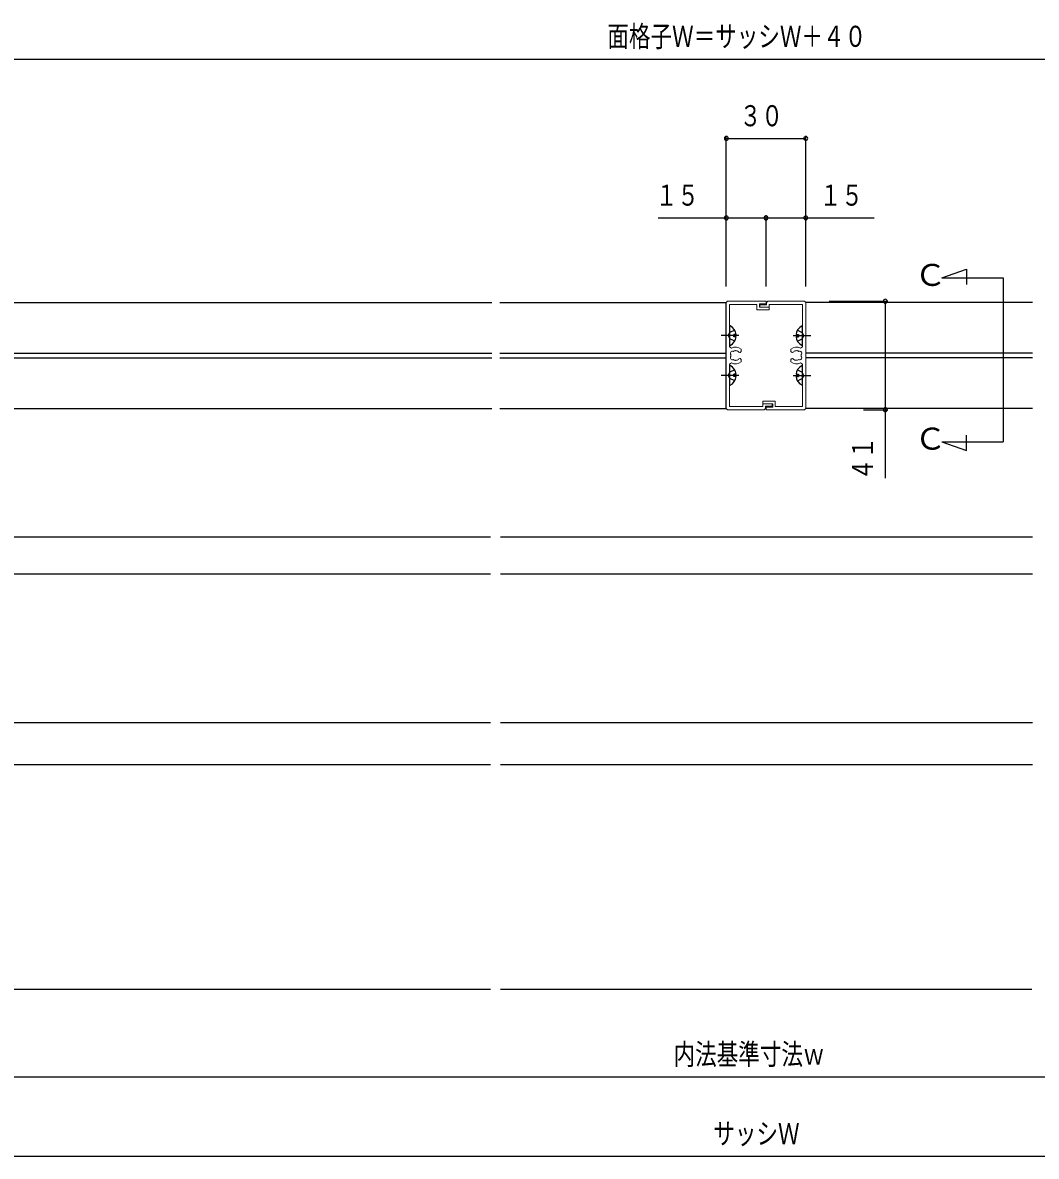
# Model space of a CAD drawing. Units: millimetres, scale not verified. Extents: x -693 to 693, y -1120 to 1122.
# Drawn here: x -280.7 to 102, y -598.4 to -170.2 of the extents above; entities that cross this region are included whole.
import ezdxf
from ezdxf.enums import TextEntityAlignment as Align

# ---------------------------------------------------------------- set-up
doc = ezdxf.new("R2010")
doc.units = ezdxf.units.MM
doc.header["$LTSCALE"] = 4
doc.layers.add('0-2_YKK_11', color=7, linetype='Continuous', lineweight=18)
for name, color, linetype in [('0-3_YKK_12', 2, 'Continuous'), ('0-4_YKK_13', 4, 'Continuous'), ('0-6_YKK_D', 6, 'Continuous'), ('0-8_YSS_K', 3, 'Continuous')]:
    doc.layers.add(name, color=color, linetype=linetype)
doc.styles.add('ＭＳ ゴシック', font='')
doc.styles.get('ＭＳ ゴシック').set_extended_font_data('MS Gothic')

msp = doc.modelspace()

# ---------------------------------------------------------------- linework, layer by layer
at = {"layer": '0-2_YKK_11'}
for p, q in [((-15, -275.898), (-14.5, -275.398)), ((-15, -315.898), (-15, -275.898)), ((-14.5, -275.398), (0, -275.398)), ((-3.5, -276.598), (-13.8, -276.598)), ((-13.8, -276.598), (-13.8, -292.666)), ((-3.5, -278.698), (-3.5, -276.598)), ((-2.5, -276.398), (-2.5, -277.698)), ((0, -276.398), (-2.5, -276.398)), ((-2.5, -277.698), (1.2, -277.698)), ((-2.3, -276.698), (0.2, -276.698)), ((-2.3, -277.698), (-2.3, -276.698)), ((1.2, -277.698), (-2.3, -277.698)), ((0, -275.398), (0, -276.398)), ((0.2, -275.898), (0.7, -275.398)), ((0.2, -276.698), (0.2, -275.898)), ((0.7, -275.398), (14.5, -275.398)), ((13.8, -276.598), (1.2, -276.598)), ((13.8, -292.666), (13.8, -276.598)), ((14.5, -275.398), (15, -275.898)), ((15, -275.898), (15, -315.898)), ((1.2, -278.698), (-3.5, -278.698)), ((-13.8, -292.666), (-13.057, -293.103)), ((-11.581, -294.056), (-11.696, -294.109)), ((-11.187, -294.126), (-11.581, -294.056)), ((-9.939, -294.748), (-10.223, -294.63)), ((-9.8, -294.748), (-9.939, -294.748)), ((-9.4, -294.348), (-9.8, -294.748)), ((-9.4, -293.484), (-9.4, -294.348)), ((9.4, -294.348), (9.4, -293.484)), ((9.8, -294.748), (9.4, -294.348)), ((9.939, -294.748), (9.8, -294.748)), ((10.223, -294.63), (9.939, -294.748)), ((11.581, -294.056), (11.187, -294.126)), ((11.696, -294.109), (11.581, -294.056)), ((13.057, -293.103), (13.8, -292.666)), ((-13.057, -298.694), (-13.8, -299.131)), ((-13.8, -299.131), (-13.8, -315.198)), ((-11.696, -297.688), (-11.581, -297.74)), ((-11.581, -297.74), (-11.187, -297.671)), ((-10.223, -297.167), (-9.939, -297.048)), ((-9.939, -297.048), (-9.8, -297.048)), ((-9.8, -297.048), (-9.4, -297.448)), ((-9.4, -297.448), (-9.4, -298.313)), ((9.4, -297.448), (9.8, -297.048)), ((9.4, -298.313), (9.4, -297.448)), ((9.8, -297.048), (9.939, -297.048)), ((9.939, -297.048), (10.223, -297.167)), ((10.704, -297.513), (10.794, -297.602)), ((10.794, -297.602), (11.187, -297.671)), ((13.8, -299.131), (13.057, -298.694)), ((13.8, -315.198), (13.8, -299.131)), ((-13.8, -315.198), (-1.2, -315.198)), ((-1.2, -313.098), (3.5, -313.098)), ((-1.2, -314.098), (-1.2, -313.098)), ((2.5, -314.098), (-1.2, -314.098)), ((-1.2, -314.098), (2.3, -314.098)), ((-1.2, -315.198), (-1.2, -314.098)), ((-0.2, -315.898), (-0.7, -316.398)), ((2.3, -315.098), (-0.2, -315.098)), ((-0.2, -315.098), (-0.2, -315.898)), ((0, -315.398), (2.5, -315.398)), ((0, -316.398), (0, -315.398)), ((14.5, -316.398), (0, -316.398)), ((2.3, -314.098), (2.3, -315.098)), ((2.5, -315.398), (2.5, -314.098)), ((3.5, -313.098), (3.5, -315.198)), ((3.5, -315.198), (13.8, -315.198)), ((15, -315.898), (14.5, -316.398))]:
    msp.add_line(p, q, dxfattribs=at)
for points in [[(1.2, -276.598), (1.2, -277.698), (1.2, -278.698)], [(-0.7, -316.398), (-14.5, -316.398), (-15, -315.898)]]:
    msp.add_lwpolyline(points, dxfattribs=at)
for centre, radius, start, end in [((-12.729, -295.038), 0.75, 65.95278, 224.04722), ((-11.5, -295.898), 3.2, 48.9855, 119.10991), ((-11.5, -295.898), 1.8, 96.2602, 120.85315), ((-11.5, -295.898), 1.8, 44.79283, 80), ((11.5, -295.898), 3.2, 60.89009, 131.0145), ((11.5, -295.898), 1.8, 100.00048, 135.20717), ((11.5, -295.898), 1.8, 59.14685, 83.7398), ((12.729, -295.038), 0.75, 315.95278, 114.04722), ((-12.729, -296.759), 0.75, 135.95278, 294.04722), ((-11.5, -295.898), 1.8, 169.14685, 190.85315), ((-11.5, -295.898), 3.2, 240.89009, 311.0145), ((-11.5, -295.898), 1.8, 239.14685, 263.7398), ((-11.5, -295.898), 1.8, 280, 315.20717), ((11.5, -295.898), 3.2, 228.9855, 299.10991), ((11.5, -295.898), 1.8, 224.79283, 243.7398), ((11.5, -295.898), 1.8, 260.00048, 300.85315), ((12.729, -296.759), 0.75, 245.95278, 44.04722), ((11.5, -295.898), 1.8, 349.14685, 10.85315)]:
    msp.add_arc(centre, radius, start, end, dxfattribs=at)
at = {"layer": '0-3_YKK_12'}
for p, q in [((-312.5, -275.898), (-103.5, -275.898)), ((-100.5, -275.898), (-15, -275.898)), ((-15, -315.898), (-15, -275.898)), ((100.6, -275.898), (15, -275.898)), ((-312.5, -294.998), (-103.5, -294.998)), ((-100.5, -294.998), (-15, -294.998)), ((100.6, -294.998), (15, -294.998)), ((-312.5, -296.798), (-103.5, -296.798)), ((-100.5, -296.798), (-15, -296.798)), ((100.6, -296.798), (15, -296.798)), ((-312.5, -315.898), (-103.5, -315.898)), ((-100.5, -315.898), (-15, -315.898)), ((100.6, -315.898), (15, -315.898)), ((-303.893, -364.398), (-104.049, -364.398)), ((-100.228, -364.398), (100.6, -364.398)), ((-302.5, -434.498), (-104.049, -434.498)), ((-100.228, -434.498), (100.6, -434.498)), ((-302.5, -450.398), (-104.049, -450.398)), ((-100.228, -450.398), (100.6, -450.398))]:
    msp.add_line(p, q, dxfattribs=at)
at = {"layer": '0-4_YKK_13'}
for p, q in [((-13.8, -284.803), (-13.8, -291.994)), ((-11.834, -286.348), (-13.649, -287.253)), ((11.834, -286.348), (13.649, -287.253)), ((13.8, -291.994), (13.8, -284.803)), ((-10.3, -288.398), (-16.973, -288.398)), ((-14.258, -288.398), (-13.649, -287.253)), ((-14.258, -288.398), (-13.649, -289.543)), ((-11.834, -290.448), (-13.649, -289.543)), ((-12.2, -288.823), (-12.2, -287.973)), ((-11.322, -287.973), (-12.2, -287.973)), ((-11.322, -288.823), (-12.2, -288.823)), ((10.3, -288.398), (16.873, -288.398)), ((11.322, -287.973), (12.2, -287.973)), ((11.322, -288.823), (12.2, -288.823)), ((11.834, -290.448), (13.649, -289.543)), ((12.2, -287.973), (12.2, -288.823)), ((14.258, -288.398), (13.649, -287.253)), ((14.258, -288.398), (13.649, -289.543)), ((-10.3, -303.398), (-16.973, -303.398)), ((-14.258, -303.398), (-13.649, -302.253)), ((-14.258, -303.398), (-13.649, -304.543)), ((-13.8, -299.803), (-13.8, -306.994)), ((-11.834, -301.348), (-13.649, -302.253)), ((-12.2, -303.823), (-12.2, -302.973)), ((-11.322, -302.973), (-12.2, -302.973)), ((-11.322, -303.823), (-12.2, -303.823)), ((10.3, -303.398), (16.873, -303.398)), ((11.322, -302.973), (12.2, -302.973)), ((11.322, -303.823), (12.2, -303.823)), ((11.834, -301.348), (13.649, -302.253)), ((12.2, -302.973), (12.2, -303.823)), ((14.258, -303.398), (13.649, -302.253)), ((14.258, -303.398), (13.649, -304.543)), ((13.8, -306.994), (13.8, -299.803)), ((-11.834, -305.448), (-13.649, -304.543)), ((11.834, -305.448), (13.649, -304.543))]:
    msp.add_line(p, q, dxfattribs=at)
for centre, radius, start, end in [((-13.646, -284.803), 0.154, 62.71904, 180), ((-15.5, -288.398), 4.2, 5.80773, 62.71904), ((15.5, -288.398), 4.2, 117.28096, 174.19227), ((13.646, -284.803), 0.154, 0, 117.28096), ((-15.5, -288.398), 4.2, 297.28096, 354.19227), ((15.5, -288.398), 4.2, 185.80773, 242.71904), ((-13.646, -291.994), 0.154, 180, 297.28096), ((13.646, -291.994), 0.154, 242.71904, 0), ((-13.646, -299.803), 0.154, 62.71904, 180), ((-15.5, -303.398), 4.2, 5.80773, 62.71904), ((15.5, -303.398), 4.2, 117.28096, 174.19227), ((13.646, -299.803), 0.154, 0, 117.28096), ((-15.5, -303.398), 4.2, 297.28096, 354.19227), ((15.5, -303.398), 4.2, 185.80773, 242.71904), ((-13.646, -306.994), 0.154, 180, 297.28096), ((13.646, -306.994), 0.154, 242.71904, 0)]:
    msp.add_arc(centre, radius, start, end, dxfattribs=at)
at = {"layer": '0-6_YKK_D'}
for p, q in [((-342.5, -183.898), (342.5, -183.898)), ((-15, -269.842), (-15, -212.898)), ((-15, -213.898), (15, -213.898)), ((15, -269.808), (15, -212.898)), ((-40.8, -243.898), (0, -243.898)), ((0, -269.825), (0, -242.898)), ((0, -243.898), (40.8, -243.898)), ((15, -266.03), (15, -242.898)), ((66.411, -266.608), (89.513, -266.608)), ((89.513, -266.608), (89.51, -328.464)), ((23.838, -275.398), (46, -275.398)), ((45, -275.398), (45, -342.198)), ((36.794, -316.398), (46, -316.398)), ((66.414, -328.464), (89.516, -328.464)), ((66.414, -328.464), (75.67, -331.832)), ((75.67, -331.832), (75.67, -325.943)), ((-302.5, -568.398), (302.5, -568.398)), ((-322.5, -598.398), (322.5, -598.398))]:
    msp.add_line(p, q, dxfattribs=at)
msp.add_lwpolyline([(66.411, -266.608), (75.667, -263.239), (75.667, -269.128)], dxfattribs=at)
for centre, start, end in [((-15, -213.898), 0, 180), ((-15, -213.898), 180, 0), ((15, -213.898), 0, 180), ((15, -213.898), 180, 0), ((-15, -243.898), 0, 180), ((-15, -243.898), 180, 0), ((0, -243.898), 0, 180), ((0, -243.898), 0, 180), ((0, -243.898), 180, 0), ((0, -243.898), 180, 0), ((15, -243.898), 0, 180), ((15, -243.898), 180, 0), ((45, -275.398), 0, 180), ((45, -275.398), 180, 0), ((45, -316.398), 0, 180), ((45, -316.398), 180, 0)]:
    msp.add_arc(centre, 0.75, start, end, dxfattribs=at)
at = {"layer": '0-8_YSS_K'}
for p, q in [((-313.5, -378.398), (-104.049, -378.398)), ((-100.228, -378.398), (100.6, -378.398)), ((-104.049, -535.398), (-302.5, -535.398)), ((100.369, -535.398), (-100.228, -535.398))]:
    msp.add_line(p, q, dxfattribs=at)

# ---------------------------------------------------------------- texts
at = {"layer": '0-6_YKK_D', "style": 'ＭＳ ゴシック'}
for s, height, width, p in [('面格子Ｗ＝サッシＷ＋４０', 7.962, 0.75, (-59.927, -181.698)), ('３０', 7.962, 0.75, (-9.927, -211.698)), ('１５', 7.962, 0.75, (-41.647, -241.698)), ('１５', 7.962, 0.75, (20.273, -241.698)), ('Ｃ', 8.303, 1.05, (56.092, -272.099)), ('Ｃ', 8.303, 1.05, (56.095, -333.955)), ('内法基準寸法ｗ', 7.962, 0.75, (-34.927, -566.198)), ('サッシＷ', 7.962, 0.75, (-19.927, -596.198))]:
    msp.add_text(s, height=height, dxfattribs=dict(at, width=width)).set_placement(p, align=Align.BOTTOM_LEFT)
at = {"layer": '0-6_YKK_D', "style": 'ＭＳ ゴシック', "width": 0.75}
msp.add_text('４１', height=7.962, rotation=90, dxfattribs=at).set_placement((42.8, -343.045), align=Align.BOTTOM_LEFT)

doc.saveas('drawing.dxf')
